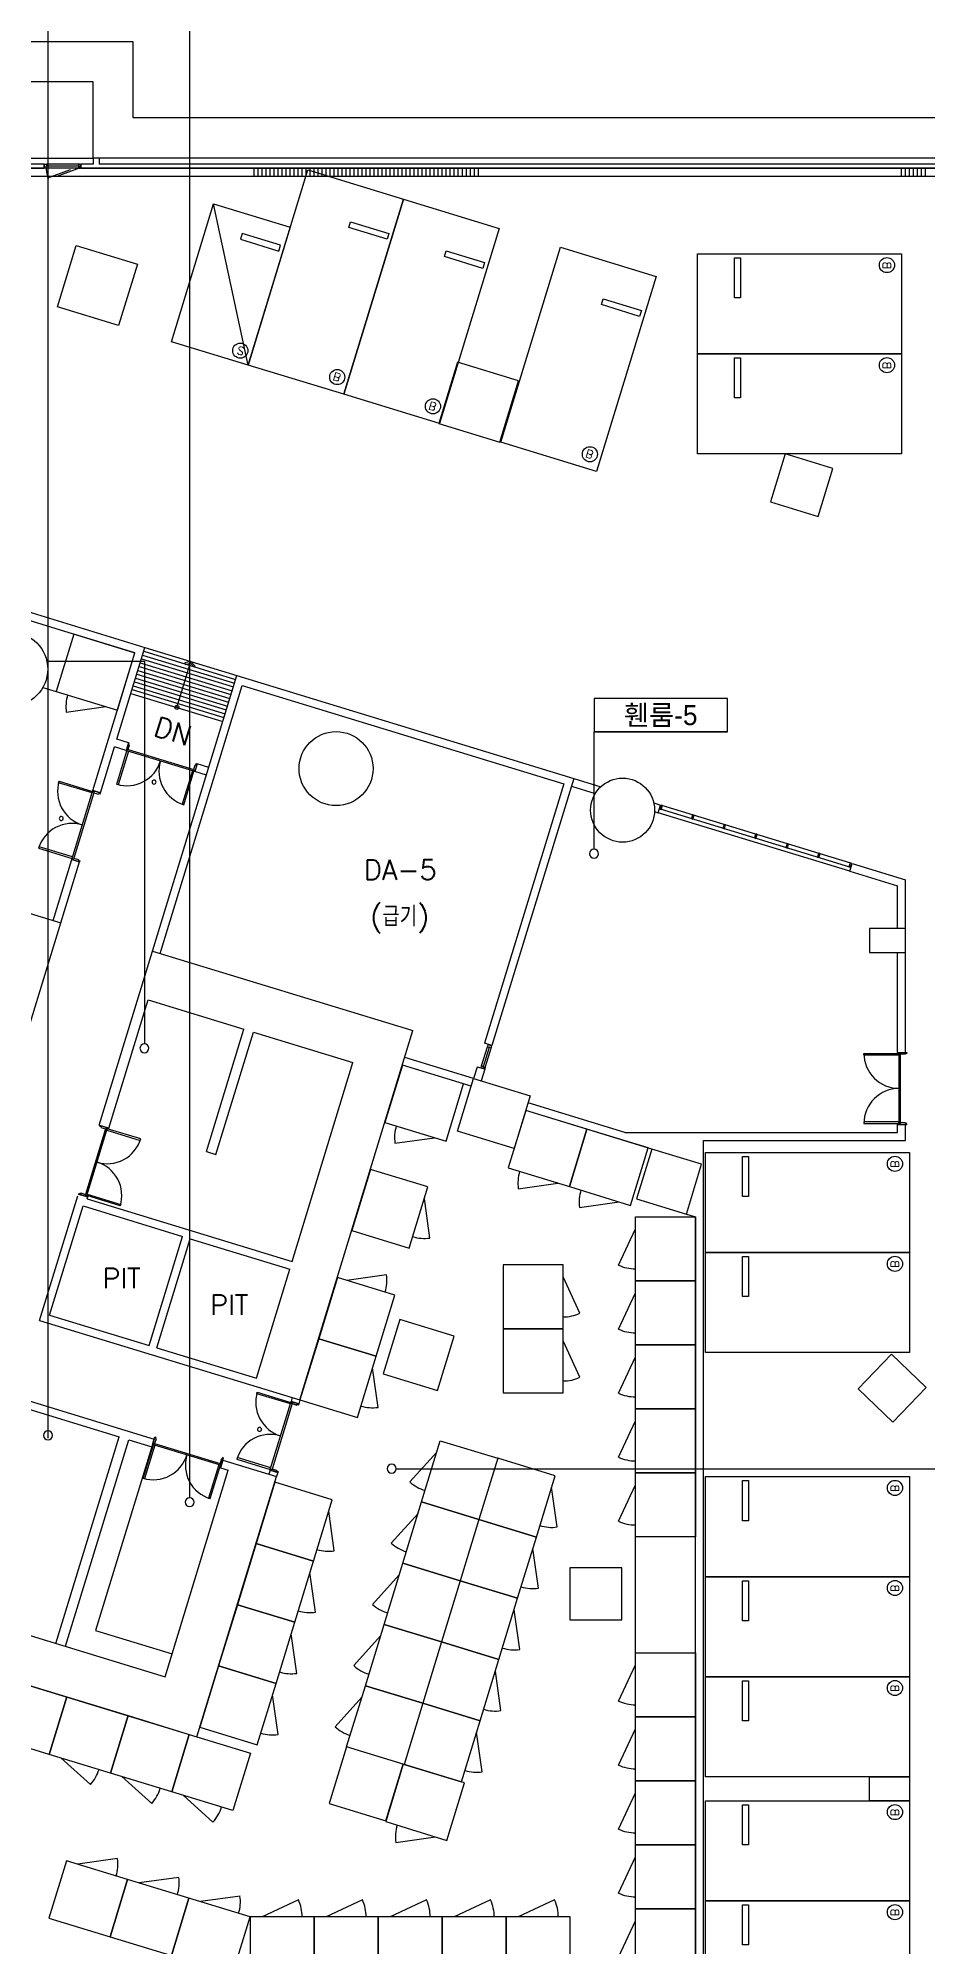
# Model space of a CAD drawing. Header units: millimetres. Extents: x -7614 to 421357, y 87385 to 341757.
# Drawn here: x 343550 to 365776, y 209178 to 256871 of the extents above; entities that cross this region are included whole.
import ezdxf
from ezdxf.enums import TextEntityAlignment as Align

# ---------------------------------------------------------------- set-up
doc = ezdxf.new("R2010")
doc.units = ezdxf.units.MM
doc.header["$LTSCALE"] = 600
doc.header["$MEASUREMENT"] = 0
doc.linetypes.add('HIDDEN', pattern=[2, 1, -1])
for name, color, linetype in [('e-plan', 9, 'CONTINUOUS'), ('e-room-box', 7, 'CONTINUOUS'), ('e-text', 6, 'CONTINUOUS')]:
    doc.layers.add(name, color=color, linetype=linetype)
doc.styles.add('kiahn', font='romans.shx', dxfattribs={"bigfont": 'cadhs.shx'})
doc.styles.add('돋움', font='Dotum.ttf')

msp = doc.modelspace()

# ---------------------------------------------------------------- linework, layer by layer
at = {"layer": 'e-plan'}
for p, q in [((345920, 256777), (328920, 256777)), ((345920, 254877), (345920, 256777)), ((344920, 255777), (329920, 255777)), ((344920, 253877), (344920, 255777)), ((411870, 254877), (345920, 254877)), ((337953, 253877), (344920, 253877)), ((344920, 253877), (344920, 253727)), ((410870, 253877), (344920, 253877)), ((345070, 253877), (345070, 253727)), ((392420, 253627), (337876, 253627)), ((337876, 253627), (343700, 253627)), ((343700, 253727), (337907, 253727)), ((338024, 253427), (392220, 253427)), ((343700, 253627), (343700, 253727)), ((343710, 253627), (343710, 253727)), ((343710, 253727), (343745, 253727)), ((343745, 253627), (343710, 253627)), ((343745, 253727), (343760, 253727)), ((343760, 253677), (343745, 253677)), ((343745, 253677), (343745, 253627)), ((344575, 253627), (343745, 253627)), ((344560, 253727), (343760, 253727)), ((343760, 253727), (343760, 253677)), ((344560, 253677), (343760, 253677)), ((344575, 253727), (344560, 253727)), ((344560, 253727), (344560, 253677)), ((344560, 253677), (344575, 253677)), ((344610, 253727), (344575, 253727)), ((344575, 253677), (344575, 253627)), ((344575, 253627), (344610, 253627)), ((344610, 253627), (344610, 253727)), ((344920, 253727), (344620, 253727)), ((344620, 253627), (344620, 253727)), ((344620, 253627), (392420, 253627)), ((392420, 253727), (345070, 253727)), ((348794, 248703), (350285, 253580)), ((348947, 253427), (348947, 253627)), ((349047, 253427), (349047, 253627)), ((349147, 253427), (349147, 253627)), ((349247, 253427), (349247, 253627)), ((349347, 253427), (349347, 253627)), ((349447, 253427), (349447, 253627)), ((349547, 253427), (349547, 253627)), ((349647, 253427), (349647, 253627)), ((349747, 253427), (349747, 253627)), ((349847, 253427), (349847, 253627)), ((349947, 253427), (349947, 253627)), ((350047, 253427), (350047, 253627)), ((350147, 253427), (350147, 253627)), ((350247, 253427), (350247, 253627)), ((350285, 253580), (352676, 252849)), ((350347, 253427), (350347, 253627)), ((350447, 253427), (350447, 253627)), ((350547, 253427), (350547, 253627)), ((350647, 253427), (350647, 253627)), ((350747, 253427), (350747, 253627)), ((350847, 253427), (350847, 253627)), ((350947, 253427), (350947, 253627)), ((351047, 253427), (351047, 253627)), ((351147, 253427), (351147, 253627)), ((351247, 253427), (351247, 253627)), ((351347, 253427), (351347, 253627)), ((351447, 253427), (351447, 253627)), ((351547, 253427), (351547, 253627)), ((351647, 253427), (351647, 253627)), ((351747, 253427), (351747, 253627)), ((351847, 253427), (351847, 253627)), ((351947, 253427), (351947, 253627)), ((352047, 253427), (352047, 253627)), ((352147, 253427), (352147, 253627)), ((352247, 253427), (352247, 253627)), ((352347, 253427), (352347, 253627)), ((352447, 253427), (352447, 253627)), ((352547, 253427), (352547, 253627)), ((352647, 253427), (352647, 253627)), ((352747, 253427), (352747, 253627)), ((352847, 253427), (352847, 253627)), ((352947, 253427), (352947, 253627)), ((353047, 253427), (353047, 253627)), ((353147, 253427), (353147, 253627)), ((353247, 253427), (353247, 253627)), ((353347, 253427), (353347, 253627)), ((353447, 253427), (353447, 253627)), ((353547, 253427), (353547, 253627)), ((353647, 253427), (353647, 253627)), ((353747, 253427), (353747, 253627)), ((353847, 253427), (353847, 253627)), ((353947, 253427), (353947, 253627)), ((354047, 253427), (354047, 253627)), ((354147, 253427), (354147, 253627)), ((354247, 253427), (354247, 253627)), ((354347, 253427), (354347, 253627)), ((354447, 253427), (354447, 253627)), ((354547, 253427), (354547, 253627)), ((365120, 253427), (365120, 253627)), ((365220, 253427), (365220, 253627)), ((365320, 253427), (365320, 253627)), ((365420, 253427), (365420, 253627)), ((365520, 253427), (365520, 253627)), ((365620, 253427), (365620, 253627)), ((365720, 253427), (365720, 253627)), ((351184, 247972), (352676, 252849)), ((352676, 252849), (351184, 247972)), ((352676, 252849), (355066, 252118)), ((346881, 249287), (347934, 252730)), ((348794, 248703), (347934, 252730)), ((347934, 252730), (349846, 252145)), ((348648, 251989), (348604, 251845)), ((348604, 251845), (349561, 251553)), ((349604, 251696), (348648, 251989)), ((349846, 252145), (348794, 248703)), ((351309, 252143), (351353, 252286)), ((352266, 251850), (351309, 252143)), ((351353, 252286), (352309, 251994)), ((352309, 251994), (352266, 251850)), ((355066, 252118), (353575, 247241)), ((349561, 251553), (349604, 251696)), ((353700, 251412), (353744, 251555)), ((354656, 251119), (353700, 251412)), ((353744, 251555), (354700, 251263)), ((355105, 246773), (356596, 251650)), ((356596, 251650), (358987, 250919)), ((360020, 248983), (360020, 251483)), ((360020, 251483), (365120, 251483)), ((360945, 251383), (361095, 251383)), ((360945, 250383), (360945, 251383)), ((361095, 251383), (361095, 250383)), ((365120, 251483), (365120, 248983)), ((354700, 251263), (354656, 251119)), ((358987, 250919), (357496, 246042)), ((357621, 250213), (357665, 250356)), ((358577, 249920), (357621, 250213)), ((357665, 250356), (358621, 250064)), ((358621, 250064), (358577, 249920)), ((361095, 250383), (360945, 250383)), ((348794, 248703), (346881, 249287)), ((365120, 248983), (360020, 248983)), ((360020, 246483), (360020, 248983)), ((360020, 248983), (365120, 248983)), ((365120, 248983), (365120, 246483)), ((351184, 247972), (348794, 248703)), ((360945, 248883), (361095, 248883)), ((360945, 247883), (360945, 248883)), ((361095, 248883), (361095, 247883)), ((353575, 247241), (351184, 247972)), ((361095, 247883), (360945, 247883)), ((357496, 246042), (355105, 246773)), ((365120, 246483), (360020, 246483)), ((337127, 244427), (346218, 241647)), ((337146, 244212), (345969, 241515)), ((344439, 241982), (344000, 240548)), ((345969, 241515), (344439, 241982)), ((344916, 238072), (345969, 241515)), ((345517, 239352), (346218, 241647)), ((345530, 240080), (345969, 241515)), ((346131, 241360), (348426, 240659)), ((346160, 241456), (348455, 240754)), ((346189, 241552), (348484, 240850)), ((346218, 241647), (348514, 240946)), ((345984, 240882), (348280, 240181)), ((346014, 240978), (348309, 240276)), ((346043, 241074), (348338, 240372)), ((346072, 241169), (348367, 240468)), ((346101, 241265), (348397, 240563)), ((346408, 234060), (348514, 240946)), ((347015, 240149), (347366, 241297)), ((347366, 241297), (347210, 241263)), ((347210, 241263), (347222, 241224)), ((347222, 241224), (347353, 241254)), ((347353, 241254), (347445, 241157)), ((347473, 241183), (347366, 241297)), ((347445, 241157), (347473, 241183)), ((348514, 240946), (356929, 238373)), ((343668, 240649), (344000, 240548)), ((344000, 240548), (345530, 240080)), ((345868, 240500), (348163, 239798)), ((345897, 240595), (348192, 239894)), ((345926, 240691), (348221, 239989)), ((345955, 240787), (348250, 240085)), ((346600, 234002), (348646, 240696)), ((348646, 240696), (356679, 238240)), ((344253, 240029), (345243, 240168)), ((345107, 238013), (345458, 239161)), ((345745, 239073), (345458, 239161)), ((345513, 238229), (345769, 239066)), ((345804, 239265), (345517, 239352)), ((345807, 239054), (345551, 238217)), ((345804, 239265), (345745, 239073)), ((345804, 239265), (345745, 239073)), ((345745, 239073), (345769, 239066)), ((345769, 239066), (345781, 239104)), ((347443, 238554), (345769, 239066)), ((345769, 239066), (345807, 239054)), ((345781, 239104), (345800, 239098)), ((345800, 239098), (345835, 239213)), ((345800, 239098), (347435, 238598)), ((345827, 239257), (345804, 239265)), ((345816, 239219), (345827, 239257)), ((345835, 239213), (345816, 239219)), ((347404, 238566), (347148, 237729)), ((347187, 237718), (347443, 238554)), ((347443, 238554), (347404, 238566)), ((347435, 238598), (347470, 238713)), ((347454, 238593), (347435, 238598)), ((347443, 238554), (347454, 238593)), ((347466, 238547), (347443, 238554)), ((347525, 238738), (347466, 238547)), ((347525, 238738), (347466, 238547)), ((347753, 238459), (347466, 238547)), ((347470, 238713), (347489, 238707)), ((347489, 238707), (347501, 238746)), ((347501, 238746), (347525, 238738)), ((347812, 238651), (347525, 238738)), ((344060, 238266), (344072, 238304)), ((344897, 238010), (344060, 238266)), ((344072, 238304), (344909, 238048)), ((344397, 236374), (344909, 238048)), ((344941, 238017), (344441, 236382)), ((344909, 238048), (344897, 238010)), ((344916, 238072), (344909, 238048)), ((344909, 238048), (344947, 238036)), ((344916, 238072), (345107, 238013)), ((345107, 238013), (344916, 238072)), ((344947, 238036), (344941, 238017)), ((344941, 238017), (345056, 237982)), ((345056, 237982), (345062, 238001)), ((345062, 238001), (345100, 237989)), ((345100, 237989), (345107, 238013)), ((345551, 238217), (345513, 238229)), ((356679, 238240), (354697, 231756)), ((356929, 238373), (354888, 231698)), ((356871, 238182), (357469, 237999)), ((356929, 238373), (357605, 238166)), ((347148, 237729), (347187, 237718)), ((358930, 237761), (359102, 237708)), ((358950, 237546), (359043, 237517)), ((359043, 237517), (359102, 237708)), ((363825, 236055), (359043, 237517)), ((359111, 237706), (359082, 237610)), ((359082, 237610), (359120, 237598)), ((363826, 236160), (359101, 237604)), ((359150, 237694), (359111, 237706)), ((359120, 237598), (359150, 237694)), ((363855, 236255), (359131, 237700)), ((359899, 237465), (359870, 237369)), ((359870, 237369), (359908, 237358)), ((359937, 237453), (359899, 237465)), ((359908, 237358), (359937, 237453)), ((360686, 237224), (360657, 237128)), ((360657, 237128), (360695, 237117)), ((360724, 237212), (360686, 237224)), ((360695, 237117), (360724, 237212)), ((337610, 236750), (344113, 234762)), ((343572, 236668), (343560, 236630)), ((343560, 236630), (344397, 236374)), ((344409, 236413), (343572, 236668)), ((361474, 236983), (361444, 236888)), ((361444, 236888), (361483, 236876)), ((361512, 236972), (361474, 236983)), ((361483, 236876), (361512, 236972)), ((362261, 236743), (362232, 236647)), ((362232, 236647), (362270, 236635)), ((362299, 236731), (362261, 236743)), ((362270, 236635), (362299, 236731)), ((343922, 234820), (344390, 236351)), ((344113, 234762), (344581, 236292)), ((344390, 236351), (344397, 236374)), ((344390, 236351), (344581, 236292)), ((344581, 236292), (344390, 236351)), ((344397, 236374), (344409, 236413)), ((344397, 236374), (344435, 236363)), ((344435, 236363), (344441, 236382)), ((344441, 236382), (344556, 236347)), ((344556, 236347), (344550, 236328)), ((344550, 236328), (344588, 236316)), ((344588, 236316), (344581, 236292)), ((363048, 236502), (363019, 236406)), ((363019, 236406), (363057, 236395)), ((363087, 236490), (363048, 236502)), ((363057, 236395), (363087, 236490)), ((363836, 236261), (363806, 236166)), ((363806, 236166), (363845, 236154)), ((363825, 236055), (363883, 236247)), ((363874, 236250), (363836, 236261)), ((363845, 236154), (363874, 236250)), ((363883, 236247), (365220, 235838)), ((363822, 236056), (363825, 236055)), ((363825, 236055), (365020, 235690)), ((365020, 234627), (365020, 235690)), ((365220, 231527), (365220, 235838)), ((341292, 225534), (344113, 234762)), ((345078, 229709), (346408, 234060)), ((346408, 234060), (352911, 232072)), ((365020, 231527), (365020, 234027)), ((345317, 229636), (346297, 232840)), ((346297, 232840), (348687, 232109)), ((347752, 229048), (348687, 232109)), ((347991, 228975), (348927, 232036)), ((348927, 232036), (351413, 231275)), ((350090, 222844), (352911, 232072)), ((354428, 230876), (352707, 231403)), ((354629, 231191), (354775, 231670)), ((354677, 231177), (354823, 231655)), ((354888, 231698), (354697, 231756)), ((354720, 231148), (354875, 231655)), ((354779, 231684), (354775, 231670)), ((354775, 231670), (354823, 231655)), ((354790, 231717), (354779, 231684)), ((354885, 231688), (354790, 231717)), ((354823, 231655), (354827, 231669)), ((354827, 231669), (354875, 231655)), ((354875, 231655), (354885, 231688)), ((364180, 231502), (365055, 231502)), ((364180, 231462), (364180, 231502)), ((365055, 231462), (364180, 231462)), ((365020, 231527), (365220, 231527)), ((365055, 231502), (365055, 231527)), ((365055, 231527), (365255, 231527)), ((365055, 231502), (365055, 229752)), ((365055, 231502), (365055, 231462)), ((365095, 231502), (365055, 231502)), ((365095, 231482), (365095, 231502)), ((365095, 229772), (365095, 231482)), ((365215, 231482), (365095, 231482)), ((365255, 231502), (365215, 231502)), ((365215, 231502), (365215, 231482)), ((365255, 231527), (365255, 231502)), ((349893, 226303), (351413, 231275)), ((352648, 231211), (352210, 229777)), ((354370, 230685), (352648, 231211)), ((354178, 230744), (352648, 231211)), ((354516, 231163), (354428, 230876)), ((354707, 231105), (354516, 231163)), ((354614, 231144), (354625, 231177)), ((354710, 231114), (354614, 231144)), ((354707, 231105), (354619, 230818)), ((354625, 231177), (354629, 231191)), ((354629, 231191), (354677, 231177)), ((354677, 231177), (354672, 231163)), ((354672, 231163), (354720, 231148)), ((354720, 231148), (354710, 231114)), ((353740, 229309), (354178, 230744)), ((355731, 230076), (355292, 228641)), ((358882, 229112), (355731, 230076)), ((357261, 229608), (355731, 230076)), ((358210, 229527), (355789, 230267)), ((345232, 229615), (344732, 227980)), ((344765, 227949), (345276, 229622)), ((345078, 229709), (345317, 229636)), ((345092, 229705), (345085, 229681)), ((345085, 229681), (345123, 229669)), ((345284, 229646), (345092, 229705)), ((345123, 229669), (345118, 229650)), ((345118, 229650), (345232, 229615)), ((345232, 229615), (345238, 229634)), ((345238, 229634), (345276, 229622)), ((345276, 229622), (345265, 229584)), ((345265, 229584), (346102, 229328)), ((345276, 229622), (345284, 229646)), ((346113, 229366), (345276, 229622)), ((352210, 229777), (353740, 229309)), ((356822, 228173), (357261, 229608)), ((357261, 229608), (356822, 228173)), ((358791, 229140), (357261, 229608)), ((358210, 229527), (365020, 229527)), ((365055, 229792), (364180, 229792)), ((364180, 229792), (364180, 229752)), ((364180, 229752), (365055, 229752)), ((365020, 229727), (365220, 229727)), ((365020, 229527), (365020, 229727)), ((365020, 229727), (365220, 229727)), ((365055, 229752), (365055, 229792)), ((365095, 229752), (365055, 229752)), ((365055, 229752), (365055, 229727)), ((365055, 229727), (365255, 229727)), ((365215, 229772), (365095, 229772)), ((365095, 229772), (365095, 229752)), ((365215, 229752), (365215, 229772)), ((365255, 229752), (365215, 229752)), ((365220, 229327), (365220, 229727)), ((365255, 229727), (365255, 229752)), ((346102, 229328), (346113, 229366)), ((347752, 229048), (347991, 228975)), ((352462, 229258), (353453, 229397)), ((358352, 227706), (358791, 229140)), ((360170, 198627), (360170, 229327)), ((360170, 229327), (365220, 229327)), ((360220, 226527), (360220, 229027)), ((360220, 229027), (365320, 229027)), ((365320, 229027), (365320, 226527)), ((351851, 228606), (351384, 227075)), ((353286, 228167), (351851, 228606)), ((355292, 228641), (356822, 228173)), ((361145, 228927), (361295, 228927)), ((361145, 227927), (361145, 228927)), ((361295, 228927), (361295, 227927)), ((344552, 227988), (344791, 227915)), ((344566, 227983), (344574, 228007)), ((344757, 227925), (344566, 227983)), ((344574, 228007), (344612, 227996)), ((344612, 227996), (344618, 228015)), ((344618, 228015), (344732, 227980)), ((344732, 227980), (344727, 227960)), ((344765, 227949), (344776, 227987)), ((344776, 227987), (345613, 227731)), ((352818, 226637), (353286, 228167)), ((355545, 228122), (356535, 228261)), ((356822, 228173), (358352, 227706)), ((343587, 224832), (344537, 227940)), ((343837, 224965), (344670, 227690)), ((344670, 227690), (347156, 226930)), ((344727, 227960), (344765, 227949)), ((344765, 227949), (344757, 227925)), ((345602, 227693), (344765, 227949)), ((344776, 227867), (344791, 227915)), ((344776, 227867), (349893, 226303)), ((345613, 227731), (345602, 227693)), ((353337, 226889), (353198, 227880)), ((357075, 227654), (358066, 227793)), ((361295, 227927), (361145, 227927)), ((351384, 227075), (352818, 226637)), ((358048, 226213), (358470, 227120)), ((358470, 225820), (358470, 227420)), ((358470, 227420), (359970, 227420)), ((359745, 227489), (359970, 227420)), ((359970, 198827), (359970, 227420)), ((359970, 227420), (359970, 225820)), ((346323, 224205), (347156, 226930)), ((346514, 224146), (347348, 226872)), ((347348, 226872), (349834, 226111)), ((349001, 223386), (349834, 226111)), ((356663, 226218), (355163, 226218)), ((355163, 226218), (355163, 224618)), ((356663, 224618), (356663, 226218)), ((360220, 224027), (360220, 226527)), ((360220, 226527), (365320, 226527)), ((365320, 226527), (360220, 226527)), ((361145, 226427), (361295, 226427)), ((361145, 225427), (361145, 226427)), ((361295, 226427), (361295, 225427)), ((365320, 226527), (365320, 224027)), ((351026, 225904), (350558, 224374)), ((352460, 225465), (351026, 225904)), ((352255, 225970), (351265, 225831)), ((357085, 225012), (356663, 225918)), ((359970, 225820), (358470, 225820)), ((358470, 224220), (358470, 225820)), ((358470, 225820), (359970, 225820)), ((359970, 225820), (359970, 224220)), ((351992, 223935), (352460, 225465)), ((358048, 224613), (358470, 225520)), ((361295, 225427), (361145, 225427)), ((343587, 224832), (350090, 222844)), ((343837, 224965), (346323, 224205)), ((350558, 224374), (350090, 222844)), ((351992, 223935), (350558, 224374)), ((350558, 224374), (351992, 223935)), ((355163, 224618), (356663, 224618)), ((356663, 224618), (355163, 224618)), ((355163, 224618), (355163, 223018)), ((356663, 223018), (356663, 224618)), ((357085, 223412), (356663, 224318)), ((359970, 224220), (358470, 224220)), ((358470, 222620), (358470, 224220)), ((358470, 224220), (359970, 224220)), ((359970, 224220), (359970, 222620)), ((346514, 224146), (349001, 223386)), ((351524, 222405), (351992, 223935)), ((358048, 223013), (358470, 223920)), ((365320, 224027), (360220, 224027)), ((352044, 222658), (351904, 223648)), ((343002, 222919), (346445, 221867)), ((349014, 223000), (349025, 223039)), ((349014, 223000), (349025, 223039)), ((349850, 222744), (349014, 223000)), ((349850, 222744), (349014, 223000)), ((349025, 223039), (349862, 222783)), ((349025, 223039), (349862, 222783)), ((349350, 221109), (349862, 222783)), ((349350, 221109), (349862, 222783)), ((349895, 222752), (349395, 221117)), ((349895, 222752), (349395, 221117)), ((349862, 222783), (349850, 222744)), ((349862, 222783), (349850, 222744)), ((349862, 222783), (349869, 222807)), ((349869, 222807), (349862, 222783)), ((349900, 222771), (349862, 222783)), ((349862, 222783), (349900, 222771)), ((349899, 222902), (349869, 222807)), ((349869, 222807), (350061, 222748)), ((349869, 222807), (350061, 222748)), ((350061, 222748), (349869, 222807)), ((349895, 222752), (349900, 222771)), ((349900, 222771), (349895, 222752)), ((350009, 222717), (349895, 222752)), ((349895, 222752), (350009, 222717)), ((350015, 222736), (350009, 222717)), ((350009, 222717), (350015, 222736)), ((350053, 222724), (350015, 222736)), ((350015, 222736), (350053, 222724)), ((350061, 222748), (350053, 222724)), ((350053, 222724), (350061, 222748)), ((350090, 222844), (350061, 222748)), ((350090, 222844), (351524, 222405)), ((355163, 223018), (356663, 223018)), ((343183, 222655), (345574, 221924)), ((358048, 221413), (358470, 222320)), ((359970, 222620), (358470, 222620)), ((358470, 221020), (358470, 222620)), ((358470, 222620), (359970, 222620)), ((359970, 222620), (359970, 221020)), ((343995, 216760), (345574, 221924)), ((344234, 216687), (345813, 221851)), ((345813, 221851), (346387, 221676)), ((346445, 221867), (346387, 221676)), ((346404, 221733), (346463, 221924)), ((346494, 221873), (346459, 221758)), ((346463, 221924), (346486, 221917)), ((346486, 221917), (346475, 221879)), ((346475, 221879), (346494, 221873)), ((353127, 220294), (353595, 221824)), ((353595, 221824), (355030, 221386)), ((346387, 221676), (344983, 217085)), ((346172, 220889), (346428, 221726)), ((346466, 221714), (346210, 220877)), ((346428, 221726), (346404, 221733)), ((346440, 221764), (346428, 221726)), ((348102, 221214), (346428, 221726)), ((346428, 221726), (346466, 221714)), ((346459, 221758), (346440, 221764)), ((346459, 221758), (348094, 221258)), ((348129, 221373), (348094, 221258)), ((348166, 221341), (348108, 221149)), ((348125, 221207), (348184, 221398)), ((348148, 221367), (348129, 221373)), ((348160, 221405), (348148, 221367)), ((348184, 221398), (348160, 221405)), ((348166, 221341), (349505, 220931)), ((348525, 221403), (348514, 221365)), ((348525, 221403), (348514, 221365)), ((348514, 221365), (349350, 221109)), ((348514, 221365), (349350, 221109)), ((349362, 221147), (348525, 221403)), ((349362, 221147), (348525, 221403)), ((352838, 220794), (353507, 221538)), ((355030, 221386), (354562, 219856)), ((355030, 221386), (354562, 219856)), ((356464, 220947), (355030, 221386)), ((346210, 220877), (346172, 220889)), ((346720, 215927), (348299, 221091)), ((347517, 214428), (349505, 220931)), ((348063, 221226), (347807, 220389)), ((347846, 220377), (348102, 221214)), ((348102, 221214), (348063, 221226)), ((348094, 221258), (348113, 221252)), ((348113, 221252), (348102, 221214)), ((348102, 221214), (348125, 221207)), ((348108, 221149), (348299, 221091)), ((349343, 221085), (349314, 220990)), ((349350, 221109), (349343, 221085)), ((349343, 221085), (349350, 221109)), ((349343, 221085), (349534, 221027)), ((349343, 221085), (349534, 221027)), ((349534, 221027), (349343, 221085)), ((349350, 221109), (349362, 221147)), ((349350, 221109), (349362, 221147)), ((349389, 221097), (349350, 221109)), ((349350, 221109), (349389, 221097)), ((349395, 221117), (349389, 221097)), ((349389, 221097), (349395, 221117)), ((349509, 221082), (349395, 221117)), ((349395, 221117), (349509, 221082)), ((349503, 221062), (349509, 221082)), ((349509, 221082), (349503, 221062)), ((349542, 221051), (349503, 221062)), ((349503, 221062), (349542, 221051)), ((349534, 221027), (349505, 220931)), ((349534, 221027), (349542, 221051)), ((349542, 221051), (349534, 221027)), ((355996, 219417), (356464, 220947)), ((359970, 221020), (358470, 221020)), ((358470, 219420), (358470, 221020)), ((358470, 221020), (359970, 221020)), ((359970, 221020), (359970, 219420)), ((360220, 218427), (360220, 220927)), ((360220, 220927), (365320, 220927)), ((361145, 220827), (361295, 220827)), ((361145, 219827), (361145, 220827)), ((361295, 220827), (361295, 219827)), ((365320, 220927), (365320, 218427)), ((347807, 220389), (347846, 220377)), ((349461, 220788), (348994, 219258)), ((350896, 220349), (349461, 220788)), ((350428, 218819), (350896, 220349)), ((356515, 219670), (356376, 220660)), ((358048, 219813), (358470, 220720)), ((350947, 219072), (350808, 220062)), ((352370, 219264), (353040, 220007)), ((352659, 218764), (353127, 220294)), ((353127, 220294), (354562, 219856)), ((354562, 219856), (353127, 220294)), ((354562, 219856), (354094, 218326)), ((354562, 219856), (354094, 218326)), ((355996, 219417), (354562, 219856)), ((354562, 219856), (355996, 219417)), ((355528, 217887), (355996, 219417)), ((358470, 216527), (358470, 219420)), ((359970, 219420), (358470, 219420)), ((361295, 219827), (361145, 219827)), ((348994, 219258), (348526, 217728)), ((348994, 219258), (350428, 218819)), ((350428, 218819), (348994, 219258)), ((356048, 218140), (355908, 219130)), ((349960, 217289), (350428, 218819)), ((350479, 217542), (350340, 218532)), ((351902, 217734), (352572, 218477)), ((352192, 217234), (352659, 218764)), ((354094, 218326), (352659, 218764)), ((352659, 218764), (354094, 218326)), ((354094, 218326), (353626, 216796)), ((354094, 218326), (353626, 216796)), ((355528, 217887), (354094, 218326)), ((354094, 218326), (355528, 217887)), ((360220, 215927), (360220, 218427)), ((360220, 218427), (365320, 218427)), ((365320, 218427), (360220, 218427)), ((361145, 218327), (361295, 218327)), ((361145, 217327), (361145, 218327)), ((361295, 218327), (361295, 217327)), ((365320, 218427), (365320, 215927)), ((341604, 217491), (346720, 215927)), ((348526, 217728), (348058, 216197)), ((348526, 217728), (349960, 217289)), ((349960, 217289), (348526, 217728)), ((355061, 216357), (355528, 217887)), ((355580, 216610), (355441, 217600)), ((344983, 217085), (346896, 216501)), ((349492, 215759), (349960, 217289)), ((351724, 215704), (352192, 217234)), ((352192, 217234), (353626, 216796)), ((353626, 216796), (352192, 217234)), ((361295, 217327), (361145, 217327)), ((350012, 216012), (349872, 217002)), ((351435, 216204), (352104, 216947)), ((353626, 216796), (353158, 215266)), ((353626, 216796), (353158, 215266)), ((355061, 216357), (353626, 216796)), ((353626, 216796), (355061, 216357)), ((341014, 216416), (347517, 214428)), ((348058, 216197), (347590, 214667)), ((349492, 215759), (348058, 216197)), ((348058, 216197), (349492, 215759)), ((354593, 214827), (355061, 216357)), ((355112, 215080), (354973, 216070)), ((358048, 215320), (358470, 216227)), ((358470, 214927), (358470, 216527)), ((358470, 216527), (359970, 216527)), ((359970, 216527), (359970, 214927)), ((342735, 215890), (344265, 215422)), ((349025, 214229), (349492, 215759)), ((351256, 214174), (351724, 215704)), ((351724, 215704), (353158, 215266)), ((353158, 215266), (351724, 215704)), ((360220, 213427), (360220, 215927)), ((360220, 215927), (365320, 215927)), ((365320, 215927), (360220, 215927)), ((361145, 215827), (361295, 215827)), ((361145, 214827), (361145, 215827)), ((361295, 215827), (361295, 214827)), ((365320, 215927), (365320, 213427)), ((344265, 215422), (343827, 213988)), ((343827, 213988), (344265, 215422)), ((344265, 215422), (345796, 214955)), ((349544, 214481), (349405, 215472)), ((350967, 214674), (351636, 215417)), ((353158, 215266), (352691, 213735)), ((353158, 215266), (352691, 213735)), ((354593, 214827), (353158, 215266)), ((353158, 215266), (354593, 214827)), ((345796, 214955), (345357, 213520)), ((345357, 213520), (345796, 214955)), ((345796, 214955), (347326, 214487)), ((347590, 214667), (349025, 214229)), ((354125, 213297), (354593, 214827)), ((358048, 213720), (358470, 214627)), ((359970, 214927), (358470, 214927)), ((358470, 213327), (358470, 214927)), ((358470, 214927), (359970, 214927)), ((359970, 214927), (359970, 213327)), ((361295, 214827), (361145, 214827)), ((343827, 213988), (342297, 214456)), ((347326, 214487), (346887, 213052)), ((346887, 213052), (347326, 214487)), ((347326, 214487), (348856, 214019)), ((352691, 213735), (351256, 214174)), ((354644, 213550), (354505, 214540)), ((345357, 213520), (343827, 213988)), ((344857, 213231), (344114, 213900)), ((348856, 214019), (348417, 212585)), ((352671, 213741), (352233, 212307)), ((354201, 213274), (352671, 213741)), ((352691, 213735), (354125, 213297)), ((346887, 213052), (345357, 213520)), ((346387, 212763), (345644, 213432)), ((353763, 211839), (354201, 213274)), ((359970, 213327), (358470, 213327)), ((358470, 211727), (358470, 213327)), ((358470, 213327), (359970, 213327)), ((359970, 213327), (359970, 211727)), ((365320, 213427), (360220, 213427)), ((348417, 212585), (346887, 213052)), ((347917, 212295), (347174, 212965)), ((358048, 212120), (358470, 213027)), ((360220, 210327), (360220, 212827)), ((360220, 212827), (365320, 212827)), ((361145, 212727), (361295, 212727)), ((361145, 211727), (361145, 212727)), ((361295, 212727), (361295, 211727)), ((365320, 212827), (365320, 210327)), ((352233, 212307), (353763, 211839)), ((352485, 211788), (353476, 211927)), ((344255, 211330), (343816, 209896)), ((345785, 210862), (344255, 211330)), ((345533, 211382), (344542, 211242)), ((358048, 210520), (358470, 211427)), ((359970, 211727), (358470, 211727)), ((358470, 210127), (358470, 211727)), ((358470, 211727), (359970, 211727)), ((359970, 211727), (359970, 210127)), ((361295, 211727), (361145, 211727)), ((345785, 210862), (345347, 209428)), ((345347, 209428), (345785, 210862)), ((347315, 210395), (345785, 210862)), ((347063, 210914), (346072, 210775)), ((347315, 210395), (346877, 208960)), ((346877, 208960), (347315, 210395)), ((348845, 209927), (347315, 210395)), ((348593, 210446), (347602, 210307)), ((350052, 210349), (349145, 209927)), ((351652, 210349), (350745, 209927)), ((353252, 210349), (352345, 209927)), ((354852, 210349), (353945, 209927)), ((356452, 210349), (355545, 209927)), ((365320, 210327), (360220, 210327)), ((360220, 207827), (360220, 210327)), ((360220, 210327), (365320, 210327)), ((365320, 210327), (365320, 207827)), ((343816, 209896), (345347, 209428)), ((348407, 208492), (348845, 209927)), ((350445, 209927), (348845, 209927)), ((348845, 209927), (348845, 208427)), ((350445, 208427), (350445, 209927)), ((352045, 209927), (350445, 209927)), ((350445, 209927), (350445, 208427)), ((353645, 209927), (352045, 209927)), ((352045, 209927), (352045, 208427)), ((352045, 208427), (352045, 209927)), ((355245, 209927), (353645, 209927)), ((353645, 209927), (353645, 208427)), ((353645, 208427), (353645, 209927)), ((356845, 209927), (355245, 209927)), ((355245, 209927), (355245, 208427)), ((355245, 208427), (355245, 209927)), ((356845, 208427), (356845, 209927)), ((359970, 210127), (358470, 210127)), ((358470, 208527), (358470, 210127)), ((358470, 210127), (359970, 210127)), ((359970, 210127), (359970, 208527)), ((361145, 210227), (361295, 210227)), ((361145, 209227), (361145, 210227)), ((361295, 210227), (361295, 209227)), ((345347, 209428), (346877, 208960)), ((358048, 208920), (358470, 209827)), ((361295, 209227), (361145, 209227))]:
    msp.add_line(p, q, dxfattribs=at)
at = {"layer": 'e-plan', "linetype": 'HIDDEN'}
for p, q in [((343794, 253379), (344561, 253664)), ((343806, 253341), (343794, 253379)), ((344575, 253627), (343806, 253341)), ((344561, 253664), (344575, 253627))]:
    msp.add_line(p, q, dxfattribs=at)
at = {"layer": 'e-plan', "ltscale": 0.5}
for p, q in [((344031, 250159), (344499, 251689)), ((344499, 251689), (346029, 251221)), ((346029, 251221), (345561, 249691)), ((345561, 249691), (344031, 250159)), ((354024, 248777), (353556, 247247)), ((355554, 248309), (354024, 248777)), ((355086, 246779), (355554, 248309)), ((353556, 247247), (355086, 246779)), ((362211, 246483), (361845, 245287)), ((363406, 246117), (362211, 246483)), ((363041, 244922), (363406, 246117)), ((361845, 245287), (363041, 244922)), ((365220, 234627), (364320, 234627)), ((364320, 234627), (364320, 234027)), ((365220, 234027), (365220, 234627)), ((364320, 234027), (365220, 234027)), ((354025, 229557), (354428, 230876)), ((354428, 230876), (355843, 230444)), ((355843, 230444), (355440, 229124)), ((355440, 229124), (354025, 229557)), ((358882, 229112), (358502, 227869)), ((360125, 228732), (358882, 229112)), ((359745, 227489), (360125, 228732)), ((358502, 227869), (359745, 227489)), ((352586, 224852), (352171, 223494)), ((353944, 224437), (352586, 224852)), ((353529, 223079), (353944, 224437)), ((364869, 223986), (364036, 223123)), ((365733, 223152), (364869, 223986)), ((352171, 223494), (353529, 223079)), ((364036, 223123), (364899, 222289)), ((364899, 222289), (365733, 223152)), ((358130, 218647), (356830, 218647)), ((356830, 218647), (356830, 217347)), ((358130, 217347), (358130, 218647)), ((356830, 217347), (358130, 217347)), ((351256, 214174), (350823, 212759)), ((352671, 213741), (351256, 214174)), ((352239, 212326), (352671, 213741)), ((364320, 212827), (364320, 213427)), ((364320, 213427), (365320, 213427)), ((365320, 213427), (365320, 212827)), ((350823, 212759), (352239, 212326)), ((365320, 212827), (364320, 212827))]:
    msp.add_line(p, q, dxfattribs=at)
at = {"layer": 'e-plan'}
for centre, radius in [((364755, 251201), 189), ((351022, 248403), 189), ((364755, 248701), 189), ((353413, 247672), 189), ((357334, 246474), 189), ((347015, 240149), 50), ((364955, 228745), 189), ((364955, 226245), 189), ((364955, 220645), 189), ((364955, 218145), 189), ((364955, 215645), 189), ((364955, 212545), 189), ((364955, 210045), 189)]:
    msp.add_circle(centre, radius, dxfattribs=at)
at = {"layer": 'e-plan', "lineweight": -3}
msp.add_circle((348599, 249063), 189, dxfattribs=at)
at = {"layer": 'e-plan', "ltscale": 0.5}
for centre, radius in [((342863, 241105), 925), ((350992, 238619), 925), ((358151, 237581), 800)]:
    msp.add_circle(centre, radius, dxfattribs=at)
at = {"layer": 'e-plan', "linetype": 'HIDDEN'}
msp.add_arc((345725, 253884), 1996, 187.4052, 194.6585, dxfattribs=at)
at = {"layer": 'e-plan'}
for centre, radius, start, end in [((345243, 240168), 1000, 163, 188), ((345769, 239066), 875, 253.0001, 343.0002), ((347443, 238554), 875, 163, 253.0001), ((344909, 238048), 875, 163.0001, 253.0002), ((346445, 238284), 50, 133.0001, 313.0001), ((346445, 238284), 50, 313.0001, 133.0001), ((344397, 236374), 875, 73, 163.0001), ((344127, 237372), 50, 43.0001, 223.0001), ((344127, 237372), 50, 223.0001, 43.0001), ((365055, 231502), 875, 180, 270.0001), ((365055, 229752), 875, 89.9999, 180), ((353453, 229397), 1000, 163, 188), ((345276, 229622), 875, 253, 343.0001), ((344765, 227949), 875, 343.0001, 73.0002), ((356535, 228261), 1000, 163, 188), ((358066, 227793), 1000, 163, 188), ((353198, 227880), 1000, 253, 278), ((358470, 227120), 1000, 245, 270), ((351265, 225831), 1000, 343, 8), ((356663, 225918), 1000, 270, 295), ((358470, 225520), 1000, 245, 270), ((356663, 224318), 1000, 270, 295), ((349862, 222783), 875, 163.0001, 253.0002), ((349862, 222783), 875, 162.9999, 253), ((358470, 223920), 1000, 245, 270), ((351904, 223648), 1000, 253, 278), ((349350, 221109), 875, 73, 163.0001), ((349350, 221109), 875, 72.9998, 162.9999), ((349080, 222107), 50, 43.0001, 223.0001), ((349080, 222107), 50, 223.0001, 43.0001), ((346428, 221726), 875, 252.9999, 343), ((348102, 221214), 875, 162.9998, 252.9999), ((358470, 222320), 1000, 245, 270), ((353507, 221538), 1000, 228.0001, 253.0001), ((356376, 220660), 1000, 253.0001, 278.0001), ((358470, 220720), 1000, 245, 270), ((350808, 220062), 1000, 253, 278), ((353040, 220007), 1000, 228.0001, 253.0001), ((355908, 219130), 1000, 253.0001, 278.0001), ((350340, 218532), 1000, 253, 278), ((352572, 218477), 1000, 228.0001, 253.0001), ((355441, 217600), 1000, 253.0001, 278.0001), ((352104, 216947), 1000, 228.0001, 253.0001), ((349872, 217002), 1000, 253, 278), ((354973, 216070), 1000, 253.0001, 278.0001), ((358470, 216227), 1000, 245, 270), ((351636, 215417), 1000, 228.0001, 253.0001), ((349405, 215472), 1000, 253, 278), ((358470, 214627), 1000, 245, 270), ((344114, 213900), 1000, 318, 343), ((354505, 214540), 1000, 253.0001, 278.0001), ((345644, 213432), 1000, 318, 343), ((347174, 212965), 1000, 318, 343), ((353476, 211927), 1000, 162.9999, 187.9999), ((358470, 213027), 1000, 245, 270), ((344542, 211242), 1000, 343, 8), ((346072, 210775), 1000, 343, 8), ((347602, 210307), 1000, 343, 8), ((349145, 209927), 1000, 0, 25), ((350745, 209927), 1000, 0, 25), ((352345, 209927), 1000, 0, 25), ((353945, 209927), 1000, 0, 25), ((355545, 209927), 1000, 0, 25), ((358470, 211427), 1000, 245, 270)]:
    msp.add_arc(centre, radius, start, end, dxfattribs=at)
for p in [(359918, 237459), (360705, 237218), (361493, 236978), (362280, 236737), (363067, 236496)]:
    msp.add_point(p, dxfattribs=at)
at = {"layer": 'e-room-box'}
for p, q in [((343796, 221888), (343796, 262265)), ((347336, 220402), (347336, 262265)), ((343796, 241308), (346206, 241308)), ((346206, 241308), (346206, 231745)), ((360770, 240372), (357437, 240372)), ((357437, 240372), (357437, 239539)), ((360770, 239539), (360770, 240372)), ((357437, 236606), (357437, 239539)), ((360770, 239539), (357437, 239539)), ((357437, 239539), (360770, 239539)), ((352495, 221126), (418023, 221126))]:
    msp.add_line(p, q, dxfattribs=at)
for centre, start, end in [((357437, 236493), 90, 270), ((357437, 236493), 270, 90), ((346206, 231632), 90, 270), ((346206, 231632), 270, 90), ((343796, 221959), 90, 270), ((343796, 221959), 270, 90), ((352383, 221126), 0, 180), ((352383, 221126), 180, 0), ((347336, 220289), 90, 270), ((347336, 220289), 270, 90)]:
    msp.add_arc(centre, 112, start, end, dxfattribs=at)

# ---------------------------------------------------------------- texts
at = {"layer": 'e-plan', "style": 'kiahn', "text_generation_flag": 4}
for rotation, p in [(90, (364654, 251102)), (343, (350957, 248529)), (90, (364654, 248602)), (343, (353348, 247798)), (343, (357268, 246600)), (90, (364854, 228646)), (90, (364854, 226146)), (90, (364854, 220546)), (90, (364854, 218046)), (90, (364854, 215546)), (90, (364854, 212446)), (90, (364854, 209946))]:
    msp.add_text('B', height=200, rotation=rotation, dxfattribs=at).set_placement(p)
at = {"layer": 'e-plan', "lineweight": -3, "style": 'kiahn'}
msp.add_text('S', height=200, rotation=163, dxfattribs=at).set_placement((348723, 249131))
at = {"layer": 'e-plan', "style": 'kiahn'}
msp.add_text('DN', height=500, rotation=343, dxfattribs=at).set_placement((346840, 239318), align=Align.CENTER)
for s, p in [('DA-5', (353507, 235844)), ('(급기)', (353320, 234676))]:
    msp.add_text(s, height=500, dxfattribs=at).set_placement(p, align=Align.RIGHT)
for p in [(345633, 225885), (348323, 225217)]:
    msp.add_text('PIT', height=500, dxfattribs=at).set_placement(p, align=Align.MIDDLE)
at = {"layer": 'e-text', "style": '돋움'}
msp.add_text('휀룸-5', height=500, dxfattribs=at).set_placement((359104, 239956), align=Align.MIDDLE_CENTER)

doc.saveas('drawing.dxf')
